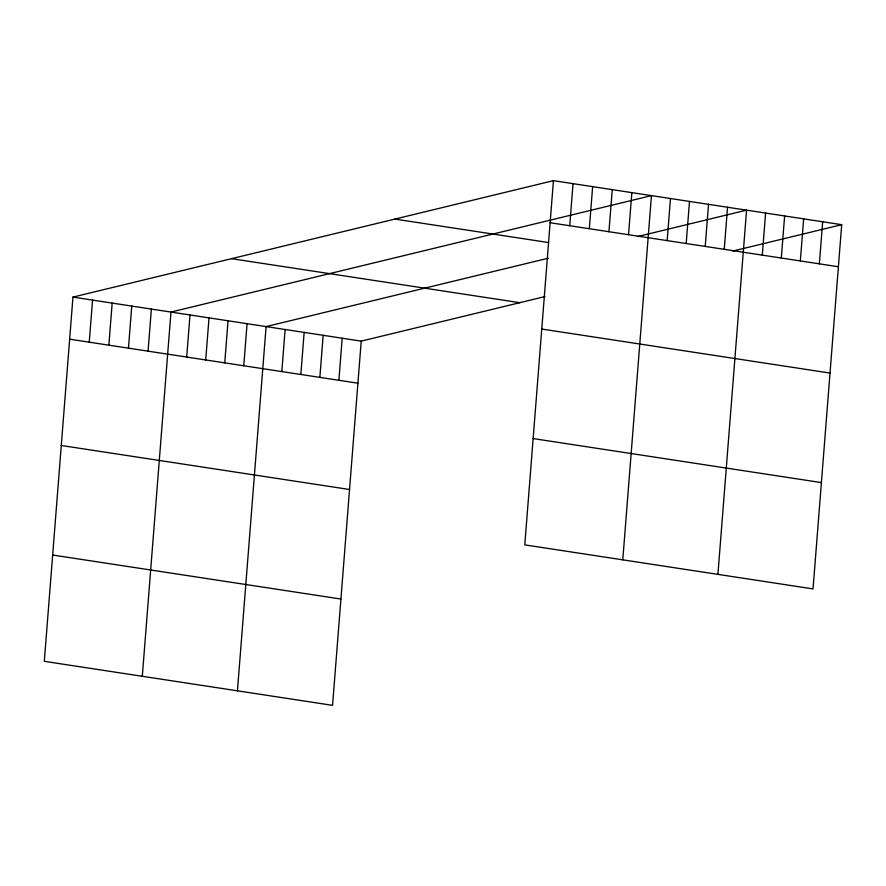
<?xml version="1.0" encoding="UTF-8"?>
<svg xmlns="http://www.w3.org/2000/svg" width="886" height="886" viewBox="0 0 886 886"><rect width="100%" height="100%" fill="white"/><g stroke="black" fill="none" stroke-linecap="round" stroke-linejoin="round"><path stroke-width="1.33" d="M553.44 180.655L524.778 544.879L813.038 588.902L841.7 224.679L553.44 180.655L72.962 297.098L44.3 661.321L332.56 705.345L361.222 341.121L545.001 296.577M89.253 342.173L92.565 300.088M108.856 345.163L112.168 303.078M128.459 348.165L131.77 306.08M148.062 351.155L151.373 309.07M142.303 676.295L170.976 312.06L651.454 195.618L622.78 559.852M186.691 357.047L190.003 314.973M205.707 359.96L209.018 317.875M224.734 362.861L228.045 320.776M243.761 365.763L247.072 323.689M237.437 690.825L266.099 326.591L548.379 258.18M281.814 371.577L285.126 329.492M300.83 374.479L304.153 332.405M319.857 377.392L323.168 335.307M338.884 380.293L342.195 338.208M569.731 225.731L573.043 183.646M589.334 228.721L592.645 186.636M608.937 231.722L612.248 189.637M628.539 234.712L631.851 192.627M667.158 240.604L670.48 198.53M686.185 243.517L689.496 201.432M705.212 246.419L708.523 204.334M724.239 249.32L727.55 207.246M717.915 574.383L746.577 210.148L637.566 236.562M762.292 255.135L765.604 213.05M781.308 258.036L784.631 215.962M800.335 260.949L803.646 218.864M819.362 263.851L822.673 221.766M732.689 251.092L841.7 224.679M550.128 222.74L838.389 266.752M394.89 219.075L548.611 242.554M231.523 258.668L519.783 302.691M541.767 329.049L830.016 373.061M72.962 297.098L361.222 341.121M69.651 339.183L357.911 383.195M533.139 438.57L821.4 482.593M61.289 445.492L349.549 489.504M52.662 555.024L340.922 599.036"/></g></svg>
